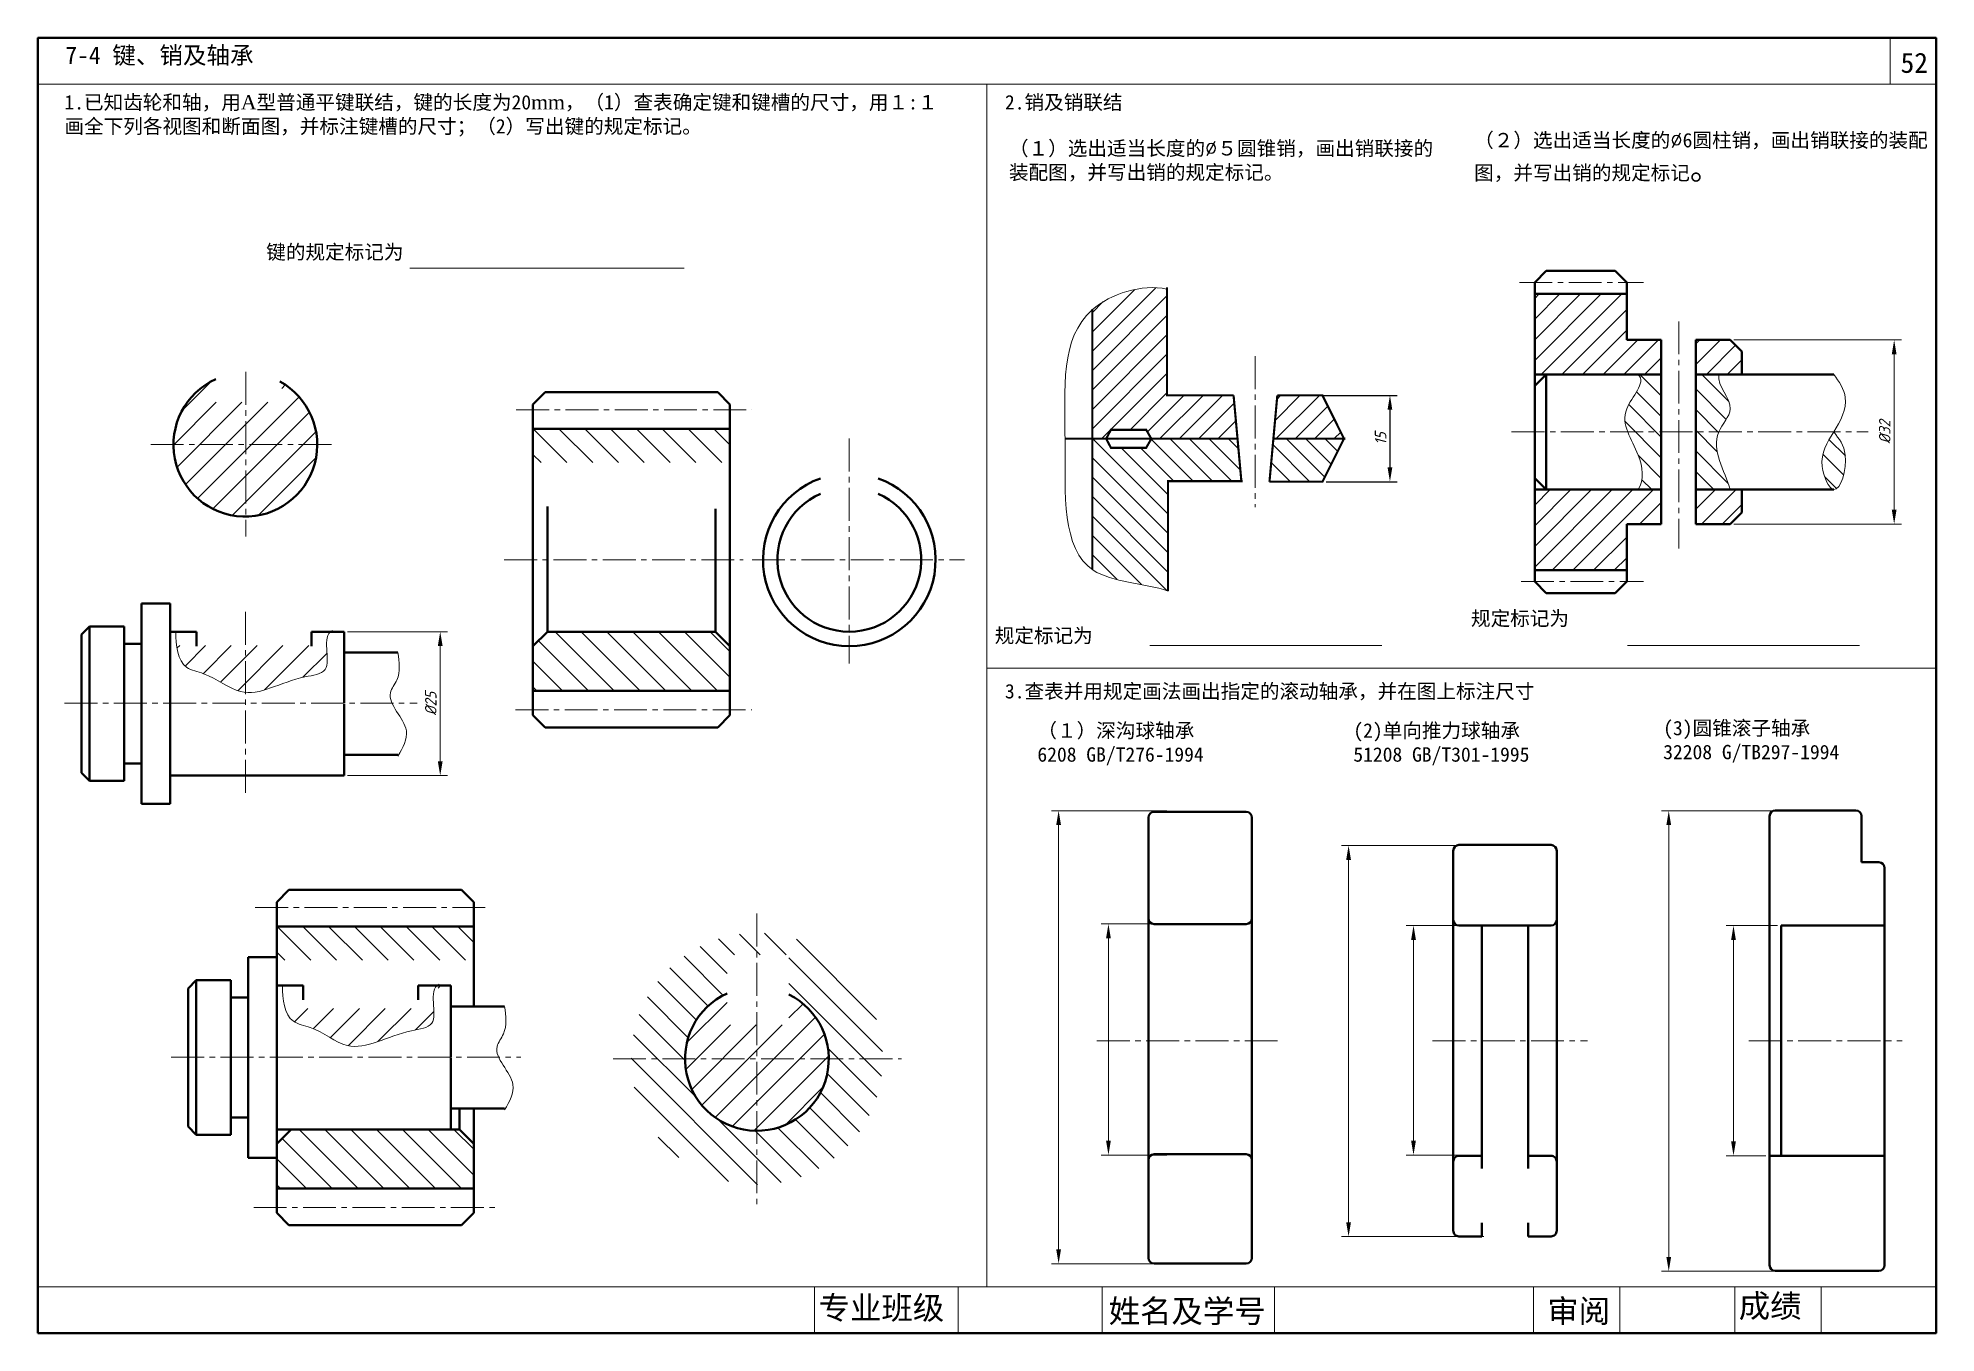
# Model space of a CAD drawing. Header units: millimetres. Extents: x 111 to 441, y 106 to 331.
import ezdxf

# ---------------------------------------------------------------- set-up
doc = ezdxf.new("R2010")
doc.units = ezdxf.units.MM
doc.header["$LTSCALE"] = 0.3
doc.linetypes.add('CENTER2', pattern=[28.575, 19.05, -3.175, 3.175, -3.175])
doc.layers.get('0').update_dxf_attribs({"lineweight": 40})
for name, color, linetype, lineweight in [('中心线', 7, 'CENTER2', 15), ('剖面线', 7, 'Continuous', 13), ('细实线', 7, 'Continuous', 15)]:
    doc.layers.add(name, color=color, linetype=linetype, lineweight=lineweight)
doc.styles.get("Standard").update_dxf_attribs({"font": 'TIMES.TTF'})
doc.styles.add('数字', font='isocp.shx', dxfattribs={"oblique": 15, "height": 2})
doc.dimstyles.new('ISO-25', dxfattribs={"dimtxt": 2, "dimasz": 2.5, "dimexe": 1.25, "dimexo": 0.625, "dimtad": 1, "dimtxsty": '数字', "dimcen": 2.5, "dimadec": 0, "dimazin": 0, "dimtfac": 1, "dimtmove": 0, "dimatfit": 3, "dimfxl": 0, "dimarcsym": 0})
pattern_1 = [(45, (-328.429, 247.2), (-2.245064, 2.245064), [])]

# ---------------------------------------------------------------- blocks, each defined once
blk = doc.blocks.new('*D2')
at = {"layer": 'Defpoints', "color": 0}
for p in [(333.29, 269.31), (333.83, 254.31), (345.57, 254.31)]:
    blk.add_point(p, dxfattribs=at)
at = {"layer": '细实线', "color": 0, "lineweight": -2}
for p, q in [((333.92, 269.31), (346.82, 269.31)), ((345.57, 266.81), (345.57, 256.81)), ((334.45, 254.31), (346.82, 254.31))]:
    blk.add_line(p, q, dxfattribs=at)
at = {"layer": '细实线', "color": 0}
for points in [[(345.15, 266.81), (345.98, 266.81), (345.57, 269.31)], [(345.15, 256.81), (345.98, 256.81), (345.57, 254.31)]]:
    blk.add_solid(points, dxfattribs=at)
at = {"layer": '细实线', "color": 0, "insert": (343.94, 261.81), "char_height": 2, "attachment_point": 5, "rotation": 90, "style": '数字'}
blk.add_mtext('15', dxfattribs=at)

msp = doc.modelspace()

# ---------------------------------------------------------------- hatches: boundary and pattern name
at = {"layer": '剖面线'}
h = msp.add_hatch(dxfattribs=at)
h.set_pattern_fill('ANSI31', color=256, style=0)
h.set_pattern_definition(pattern_1)
h.paths.add_polyline_path([(146.571, 268.107), (141.426, 268.107), (141.426, 272.145, 0.29476), (134.071, 260.753), (146.571, 260.753)])
h.paths.add_polyline_path([(152.896, 271.535), (152.896, 268.107), (146.571, 268.107), (146.571, 260.753), (159.071, 260.753, 0.266093)])
h.paths.add_polyline_path([(159.071, 260.753), (146.571, 260.753), (146.571, 248.253, 0.4142136)])
h.paths.add_polyline_path([(146.571, 260.753), (134.071, 260.753, 0.4142136), (146.571, 248.253)])
edge = h.paths.add_edge_path()
edge.add_line((146.571, 225.845), (134.606, 225.845))
edge.add_spline(control_points=[(134.606, 225.845), (134.802, 224.27), (135.655, 221.758), (140.803, 220.91), (143.934, 218.113), (146.293, 217.73), (146.571, 217.705)], knot_values=[3.2658393, 3.2658393, 3.2658393, 3.2658393, 7.5620517, 10.6982385, 17.8390745, 18.7870014, 18.7870014, 18.7870014, 18.7870014], degree=3, periodic=0)
edge.add_line((146.571, 217.705), (146.571, 225.845))
edge = h.paths.add_edge_path()
edge.add_spline(control_points=[(146.571, 217.705), (149.663, 217.426), (154.134, 220.343), (161.38, 220.962), (160.728, 224.332), (160.693, 225.845)], knot_values=[18.7870014, 18.7870014, 18.7870014, 18.7870014, 29.3262612, 33.042502, 36.9521934, 36.9521934, 36.9521934, 36.9521934], degree=3, periodic=0)
edge.add_line((160.693, 225.845), (146.571, 225.845))
edge.add_line((146.571, 225.845), (146.571, 217.705))
h = msp.add_hatch(dxfattribs=at)
h.set_pattern_fill('ANSI31', color=256, scale=0.8, angle=90, style=0)
h.set_pattern_definition([(135, (254.7296, 180.9527), (-1.79605, -1.79605), [])])
edge = h.paths.add_edge_path()
edge.add_line((392.73, 272.953), (388.73, 272.953))
edge.add_spline(control_points=[(388.73, 272.953), (390.22, 271.462), (385.83, 267.539), (386.413, 264.256), (386.916, 262.953)], knot_values=[0, 0, 0, 0, 15.8113883, 26.1538364, 26.1538364, 26.1538364, 26.1538364], degree=3, periodic=0)
edge.add_line((386.916, 262.953), (392.73, 262.953))
edge.add_line((392.73, 262.953), (392.73, 272.953))
edge = h.paths.add_edge_path()
edge.add_line((392.73, 262.953), (386.916, 262.953))
edge.add_spline(control_points=[(386.916, 262.953), (387.416, 261.658), (389.309, 258.462), (389.839, 254.617), (388.73, 252.953)], knot_values=[26.1538364, 26.1538364, 26.1538364, 26.1538364, 36.4269164, 51.4269164, 51.4269164, 51.4269164, 51.4269164], degree=3, periodic=0)
edge.add_line((388.73, 252.953), (392.73, 252.953))
edge.add_line((392.73, 252.953), (392.73, 262.953))
edge = h.paths.add_edge_path()
edge.add_line((398.73, 262.953), (402.73, 262.953))
edge.add_spline(control_points=[(402.73, 262.953), (403.328, 264.326), (406.533, 267.426), (402.431, 270.866), (402.73, 272.953)], knot_values=[0, 0, 0, 0, 11.1803399, 26.9917282, 26.9917282, 26.9917282, 26.9917282], degree=3, periodic=0)
edge.add_line((402.73, 272.953), (398.73, 272.953))
edge.add_line((398.73, 272.953), (398.73, 262.953))
edge = h.paths.add_edge_path()
edge.add_line((398.73, 252.953), (404.73, 252.953))
edge.add_spline(control_points=[(404.73, 252.953), (403.796, 256.221), (401.366, 259.82), (402.73, 262.953)], knot_values=[26.9917282, 26.9917282, 26.9917282, 26.9917282, 52.4868258, 52.4868258, 52.4868258, 52.4868258], degree=3, periodic=0)
edge.add_line((402.73, 262.953), (398.73, 262.953))
edge.add_line((398.73, 262.953), (398.73, 252.953))
edge = h.paths.add_edge_path()
edge.add_spline(control_points=[(422.73, 262.953), (421.588, 261.071), (419.619, 258.222), (423.19, 250.097), (425.763, 259.142), (423.661, 261.789), (422.73, 262.953)], knot_values=[26.9917282, 26.9917282, 26.9917282, 26.9917282, 42.8031165, 53.9834564, 69.7948447, 80.9751846, 80.9751846, 80.9751846, 80.9751846], degree=3, periodic=0)
h = msp.add_hatch(dxfattribs=at)
h.set_pattern_fill('ANSI31', color=256, angle=90, style=0)
h.set_pattern_definition([(135, (-328.429, 240.7534), (-2.245064, -2.245064), [])])
h.paths.add_polyline_path([(213.692, 263.517), (213.485, 263.517), (196.571, 263.517), (196.571, 257.66), (213.692, 257.66)])
h.paths.add_polyline_path([(230.814, 263.517), (213.692, 263.517), (213.692, 257.66), (230.814, 257.66)])
h.paths.add_polyline_path([(213.692, 228.253), (199.071, 228.253), (196.571, 225.753), (196.571, 217.99), (213.692, 217.99)])
h.paths.add_polyline_path([(230.814, 225.753), (228.314, 228.253), (213.692, 228.253), (213.692, 217.99), (230.814, 217.99)])
h = msp.add_hatch(dxfattribs=at)
h.set_pattern_fill('ANSI31', color=256, angle=90, style=0)
h.set_pattern_definition([(135, (-372.966, 154.277), (-2.245064, -2.245064), [])])
h.paths.add_polyline_path([(169.155, 177.04), (168.948, 177.04), (152.034, 177.04), (152.034, 171.183), (169.155, 171.183)])
h.paths.add_polyline_path([(186.277, 177.04), (169.155, 177.04), (169.155, 171.183), (186.277, 171.183)])
h.paths.add_polyline_path([(169.155, 141.777), (154.534, 141.777), (152.034, 139.277), (152.034, 131.514), (169.155, 131.514)])
h.paths.add_polyline_path([(186.277, 139.277), (183.777, 141.777), (169.155, 141.777), (169.155, 131.514), (186.277, 131.514)])
h = msp.add_hatch(dxfattribs=at)
h.set_pattern_fill('ANSI31', color=256, angle=90, style=0)
h.set_pattern_definition([(135, (-328.429, 247.2), (-2.245064, -2.245064), [])])
h.paths.add_polyline_path([(230.319, 165.407), (230.319, 172.123), (235.508, 172.123), (235.508, 175.914, 0.4142136), (213.629, 154.035), (223.008, 154.035, -0.29371)])
h.paths.add_polyline_path([(235.508, 175.914), (235.508, 172.123), (241.072, 172.123), (241.072, 165.229, -0.2847111), (248.008, 154.035), (257.387, 154.035, 0.4142136)])
h.paths.add_polyline_path([(257.387, 154.035), (248.008, 154.035, -0.4142136), (235.508, 141.535), (235.508, 132.156, 0.4142136)])
h.paths.add_polyline_path([(235.508, 141.535, -0.4142136), (223.008, 154.035), (213.629, 154.035, 0.4142136), (235.508, 132.156)])
h = msp.add_hatch(dxfattribs=at)
h.set_pattern_fill('ANSI31', color=256, style=0)
h.set_pattern_definition(pattern_1)
h.paths.add_polyline_path([(235.508, 159.945), (230.319, 159.945), (230.319, 165.407, 0.29371), (223.008, 154.035), (235.508, 154.035)])
h.paths.add_polyline_path([(241.072, 165.229), (241.072, 159.945), (235.508, 159.945), (235.508, 154.035), (247.481, 154.035), (247.997, 154.551, 0.2735831)])
h.paths.add_polyline_path([(248.008, 154.035), (235.508, 154.035), (235.508, 141.535, 0.4142136)])
h.paths.add_polyline_path([(235.508, 154.035), (223.008, 154.035, 0.40217), (234.992, 141.546), (235.508, 142.062)])
edge = h.paths.add_edge_path()
edge.add_spline(control_points=[(153.462, 162.811), (153.748, 161.877), (154.713, 160.195), (159.339, 159.434), (165.411, 154.009), (172.292, 158.834), (179.393, 159.44), (179.379, 161.787), (179.318, 162.811)], knot_values=[4.7431526, 4.7431526, 4.7431526, 4.7431526, 7.5620517, 10.6982385, 17.8390745, 29.3262612, 33.042502, 35.6392546, 35.6392546, 35.6392546, 35.6392546], degree=3, periodic=0)
edge.add_line((179.318, 162.811), (153.462, 162.811))
at = {"layer": '细实线'}
h = msp.add_hatch(dxfattribs=at)
h.set_pattern_fill('ANSI31', color=256, scale=0.75, style=0)
edge = h.paths.add_edge_path()
edge.add_spline(control_points=[(306.792, 287.799), (302.397, 288.672), (297.057, 287.056), (293.828, 284.21)], knot_values=[0.0139769, 0.0139769, 0.0139769, 0.0139769, 13.4560531, 13.4560531, 13.4560531, 13.4560531], degree=3, periodic=0)
edge.add_line((293.828, 284.21), (293.828, 261.809))
edge.add_line((293.828, 261.809), (296.252, 261.809))
edge.add_line((296.252, 261.809), (297.052, 263.341))
edge.add_line((297.052, 263.341), (303.188, 263.341))
edge.add_line((303.188, 263.341), (304.064, 261.809))
edge.add_line((304.064, 261.809), (319.065, 261.809))
edge.add_line((319.065, 261.809), (318.383, 269.309))
edge.add_line((318.383, 269.309), (306.792, 269.309))
edge.add_line((306.792, 269.309), (306.792, 287.799))
h.paths.add_polyline_path([(333.829, 269.309), (325.988, 269.309), (325.306, 261.809), (337.579, 261.809)])
h = msp.add_hatch(dxfattribs=at)
h.set_pattern_fill('ANSI31', color=256, scale=0.75, angle=90, style=0)
edge = h.paths.add_edge_path()
edge.add_line((306.989, 254.418), (319.737, 254.418))
edge.add_line((319.737, 254.418), (319.065, 261.809))
edge.add_line((319.065, 261.809), (304.101, 261.809))
edge.add_line((304.101, 261.809), (303.188, 260.211))
edge.add_line((303.188, 260.211), (297.052, 260.211))
edge.add_line((297.052, 260.211), (296.218, 261.809))
edge.add_line((296.218, 261.809), (293.828, 261.809))
edge.add_line((293.828, 261.809), (293.828, 239.055))
edge.add_spline(control_points=[(293.828, 239.055), (293.883, 239.017), (297.179, 236.804), (302.722, 236.752), (306.989, 235.326)], knot_values=[59.5243908, 59.5243908, 59.5243908, 59.5243908, 59.7570535, 73.2446463, 73.2446463, 73.2446463, 73.2446463], degree=3, periodic=0)
edge.add_line((306.989, 235.326), (306.989, 254.418))
h = msp.add_hatch(dxfattribs=at)
h.set_pattern_fill('ANSI31', color=256, scale=0.75, angle=90, style=0)
h.paths.add_polyline_path([(337.579, 261.809), (325.306, 261.809), (324.624, 254.309), (333.829, 254.309)])

# ---------------------------------------------------------------- linework, layer by layer
for p, q in [((372.73, 290.953), (370.73, 288.953)), ((384.73, 290.953), (372.73, 290.953)), ((386.73, 288.953), (384.73, 290.953)), ((370.73, 288.953), (370.73, 270.953)), ((386.73, 278.953), (386.73, 288.953)), ((370.73, 286.953), (386.73, 286.953)), ((392.73, 278.953), (386.73, 278.953)), ((392.73, 278.953), (392.73, 246.953)), ((398.73, 278.953), (398.73, 246.953)), ((404.73, 278.953), (398.73, 278.953)), ((406.73, 276.953), (404.73, 278.953)), ((406.73, 272.953), (406.73, 276.953)), ((392.73, 272.953), (370.73, 272.953)), ((372.73, 272.953), (370.73, 270.953)), ((370.73, 270.953), (370.73, 254.953)), ((372.73, 272.953), (372.73, 252.953)), ((422.73, 272.953), (398.73, 272.953)), ((196.571, 267.753), (198.692, 269.875)), ((196.571, 240.753), (196.571, 267.753)), ((198.692, 269.875), (213.692, 269.875)), ((198.692, 269.875), (198.692, 269.875)), ((228.692, 269.875), (213.692, 269.875)), ((230.814, 267.753), (228.692, 269.875)), ((230.814, 240.753), (230.814, 267.753)), ((196.634, 263.517), (213.899, 263.517)), ((230.75, 263.517), (213.485, 263.517)), ((370.73, 254.953), (372.73, 252.953)), ((370.73, 236.953), (370.73, 254.953)), ((370.73, 252.953), (392.73, 252.953)), ((398.73, 252.953), (422.73, 252.953)), ((406.73, 252.953), (406.73, 248.953)), ((199.071, 228.253), (199.071, 249.984)), ((228.314, 228.253), (228.314, 249.589)), ((406.73, 248.953), (404.73, 246.953)), ((392.73, 246.953), (386.73, 246.953)), ((386.73, 246.953), (386.73, 236.953)), ((404.73, 246.953), (398.73, 246.953)), ((196.571, 240.753), (196.571, 213.753)), ((230.814, 240.753), (230.814, 213.753)), ((370.73, 238.953), (386.73, 238.953)), ((372.73, 234.953), (370.73, 236.953)), ((384.73, 234.953), (372.73, 234.953)), ((386.73, 236.953), (384.73, 234.953)), ((196.571, 225.753), (199.071, 228.253)), ((228.314, 228.253), (199.071, 228.253)), ((230.814, 225.753), (228.314, 228.253)), ((196.634, 217.99), (213.899, 217.99)), ((230.75, 217.99), (213.485, 217.99)), ((196.571, 213.753), (198.692, 211.632)), ((198.692, 211.632), (213.692, 211.632)), ((228.692, 211.632), (213.692, 211.632)), ((230.814, 213.753), (228.692, 211.632)), ((303.571, 178.462), (303.571, 195.958)), ((304.571, 196.958), (320.571, 196.958)), ((321.571, 195.958), (321.571, 178.462)), ((411.571, 157.2), (411.571, 196.2)), ((412.571, 197.2), (426.571, 197.2)), ((427.571, 196.2), (427.571, 188.2)), ((356.571, 190.2), (356.571, 178.2)), ((373.571, 191.2), (357.571, 191.2)), ((374.571, 178.2), (374.571, 190.2)), ((427.571, 188.2), (430.571, 188.2)), ((431.571, 187.2), (431.571, 157.2)), ((152.034, 181.277), (154.155, 183.398)), ((154.155, 183.398), (169.155, 183.398)), ((154.155, 183.398), (154.155, 183.398)), ((184.155, 183.398), (169.155, 183.398)), ((186.277, 181.277), (184.155, 183.398)), ((303.571, 182.051), (303.571, 119.462)), ((321.571, 119.462), (321.571, 181.878)), ((152.034, 154.277), (152.034, 181.277)), ((186.277, 163.152), (186.277, 181.277)), ((356.571, 178.2), (356.571, 157.2)), ((374.571, 178.2), (374.571, 157.2)), ((152.097, 177.04), (169.363, 177.04)), ((186.213, 177.04), (168.948, 177.04)), ((304.571, 177.462), (320.571, 177.462)), ((357.571, 177.2), (373.571, 177.2)), ((361.571, 157.2), (361.571, 177.2)), ((369.571, 157.2), (369.571, 177.2)), ((413.571, 157.2), (413.571, 177.2)), ((413.571, 157.2), (413.571, 177.2)), ((413.571, 177.2), (431.571, 177.2)), ((356.571, 136.2), (356.571, 157.2)), ((361.571, 157.2), (361.571, 134.971)), ((369.571, 157.2), (369.571, 134.971)), ((374.571, 136.2), (374.571, 157.2)), ((411.571, 157.2), (411.571, 118.2)), ((413.571, 157.2), (413.571, 137.2)), ((431.571, 118.2), (431.571, 157.2)), ((152.034, 154.277), (152.034, 127.277)), ((183.777, 141.777), (183.777, 145.402)), ((186.277, 145.402), (186.277, 127.277)), ((152.034, 139.277), (154.534, 141.777)), ((183.777, 141.777), (154.534, 141.777)), ((186.277, 139.277), (183.777, 141.777)), ((304.571, 137.462), (320.571, 137.462)), ((411.571, 137.2), (431.571, 137.2)), ((152.097, 131.514), (169.363, 131.514)), ((186.213, 131.514), (168.948, 131.514)), ((152.034, 127.277), (154.155, 125.156)), ((186.277, 127.277), (184.155, 125.156)), ((361.571, 125.526), (361.571, 123.2)), ((369.571, 125.526), (369.571, 123.2)), ((154.155, 125.156), (169.155, 125.156)), ((184.155, 125.156), (169.155, 125.156)), ((304.571, 118.462), (320.571, 118.462)), ((412.571, 117.2), (430.571, 117.2))]:
    msp.add_line(p, q)
at = {"linetype": 'ByBlock'}
for p, q in [((128.498, 215.753), (128.498, 233.168)), ((128.498, 233.168), (133.498, 233.168)), ((133.498, 233.168), (133.498, 215.753)), ((118.083, 227.753), (119.498, 229.168)), ((118.083, 215.753), (118.083, 227.753)), ((119.498, 229.168), (119.498, 202.339)), ((119.498, 229.168), (125.498, 229.168)), ((125.498, 229.168), (125.498, 215.753)), ((133.498, 228.247), (138.083, 228.247)), ((138.083, 228.247), (138.083, 225.753)), ((158.083, 228.247), (158.083, 225.753)), ((158.083, 228.247), (163.729, 228.247)), ((163.729, 228.247), (163.729, 215.825)), ((125.498, 226.168), (128.498, 226.168)), ((163.729, 224.628), (173.09, 224.628)), ((118.083, 215.753), (118.083, 203.753)), ((125.498, 202.339), (125.498, 215.753)), ((128.498, 215.753), (128.498, 198.339)), ((133.498, 198.339), (133.498, 215.753)), ((163.729, 203.26), (163.729, 215.682)), ((125.498, 205.339), (128.498, 205.339)), ((163.729, 206.879), (173.09, 206.879)), ((118.083, 203.753), (119.498, 202.339)), ((119.498, 202.339), (125.498, 202.339)), ((133.498, 203.26), (163.729, 203.26)), ((128.498, 198.339), (133.498, 198.339)), ((147.034, 154.277), (147.034, 171.691)), ((147.034, 171.691), (152.034, 171.691)), ((152.034, 171.691), (152.034, 154.277)), ((136.62, 166.277), (138.034, 167.691)), ((136.62, 154.277), (136.62, 166.277)), ((138.034, 167.691), (138.034, 140.863)), ((138.034, 167.691), (144.034, 167.691)), ((144.034, 167.691), (144.034, 154.277)), ((152.034, 166.77), (156.62, 166.77)), ((156.62, 166.77), (156.62, 164.277)), ((176.62, 166.77), (176.62, 164.277)), ((176.62, 166.77), (182.266, 166.77)), ((182.266, 166.77), (182.266, 154.348)), ((144.034, 164.691), (147.034, 164.691)), ((182.266, 163.152), (191.627, 163.152)), ((136.62, 154.277), (136.62, 142.277)), ((144.034, 140.863), (144.034, 154.277)), ((147.034, 154.277), (147.034, 136.863)), ((152.034, 136.863), (152.034, 154.277)), ((182.266, 141.784), (182.266, 154.205)), ((182.266, 145.402), (191.627, 145.402)), ((136.62, 142.277), (138.034, 140.863)), ((144.034, 143.863), (147.034, 143.863)), ((138.034, 140.863), (144.034, 140.863)), ((152.034, 141.784), (182.266, 141.784)), ((147.034, 136.863), (152.034, 136.863))]:
    msp.add_line(p, q, dxfattribs=at)
msp.add_lwpolyline([(110.511, 106.409), (440.511, 106.409), (440.511, 331.409), (110.511, 331.409)], close=True)
at = {"const_width": 0.375}
for points in [[(318.383, 269.309), (306.792, 269.309), (306.792, 288.059)], [(293.828, 284.309), (293.828, 239.055)], [(319.747, 254.309), (318.383, 269.309)], [(325.988, 269.309), (324.624, 254.309)], [(325.306, 261.809), (337.579, 261.809), (333.829, 269.309), (325.988, 269.309)], [(289.081, 261.809), (319.065, 261.809)], [(296.218, 261.809), (297.052, 260.211), (303.188, 260.211), (304.101, 261.809)], [(296.252, 261.809), (297.052, 263.341), (303.188, 263.341), (304.064, 261.809)], [(325.306, 261.809), (337.579, 261.809), (333.829, 254.309), (324.624, 254.309)], [(319.943, 254.418), (306.989, 254.418), (306.989, 235.326)]]:
    msp.add_lwpolyline(points, dxfattribs=at)
for points in [[(361.571, 123.2), (357.571, 123.2, -0.4142136), (356.571, 124.2), (356.571, 136.2, -0.4142136), (357.571, 137.2), (361.571, 137.2)], [(369.571, 137.2), (373.571, 137.2, -0.4142136), (374.571, 136.2), (374.571, 124.2, -0.4142136), (373.571, 123.2), (369.571, 123.2)]]:
    msp.add_lwpolyline(points, format="xyb")
at = {"linetype": 'ByBlock'}
for centre, start, end in [((146.571, 260.753), 114.30637, 61.47731), ((235.508, 154.035), 114.52783, 63.56897)]:
    msp.add_arc(centre, 12.5, start, end, dxfattribs=at)
for centre, radius, start, end in [((251.571, 240.753), 15, 109.47122, 70.52878), ((251.571, 240.753), 12.5, 113.57818, 66.42182), ((304.571, 195.958), 1, 90, 180), ((320.571, 195.958), 1, 0, 90), ((412.571, 196.2), 1, 90, 180), ((426.571, 196.2), 1, 0, 90), ((357.571, 190.2), 1, 90, 180), ((373.571, 190.2), 1, 0, 90), ((430.571, 187.2), 1, 0, 90), ((304.571, 178.462), 1, 180, 270), ((320.571, 178.462), 1, 270, 0), ((357.571, 178.2), 1, 180, 270), ((373.571, 178.2), 1, 270, 0), ((304.571, 136.462), 1, 90, 180), ((320.571, 136.462), 1, 0, 90), ((304.571, 119.462), 1, 180, 270), ((320.571, 119.462), 1, 270, 0), ((412.571, 118.2), 1, 180, 270), ((430.571, 118.2), 1, 270, 0)]:
    msp.add_arc(centre, radius, start, end)
at = {"layer": '中心线'}
for p, q in [((368.075, 288.953), (389.647, 288.953)), ((395.804, 282.166), (395.804, 242.735)), ((322.155, 276.133), (322.155, 249.883)), ((146.679, 273.409), (146.638, 244.812)), ((193.655, 266.825), (234.637, 266.825)), ((130.117, 260.753), (161.584, 260.753)), ((251.571, 261.817), (251.571, 222.741)), ((366.73, 262.953), (428.73, 262.953)), ((191.571, 240.753), (233.146, 240.753)), ((234.675, 240.753), (271.571, 240.753)), ((368.367, 236.953), (389.647, 236.953)), ((146.619, 231.714), (146.573, 200.217)), ((115.147, 215.825), (176.443, 215.825)), ((193.532, 214.682), (234.634, 214.682)), ((148.282, 180.349), (188.928, 180.349)), ((235.508, 179.27), (235.508, 128.188)), ((294.632, 157.2), (326.02, 157.2)), ((352.967, 157.2), (379.914, 157.2)), ((407.984, 157.2), (434.632, 157.2)), ((133.683, 154.348), (194.456, 154.348)), ((210.508, 154.035), (260.669, 154.035)), ((148.032, 128.205), (190.3, 128.205))]:
    msp.add_line(p, q, dxfattribs=at)
at = {"layer": '剖面线'}
for p, q in [((371.874, 272.953), (385.874, 286.953)), ((398.73, 274.663), (403.019, 278.953)), ((373.795, 238.953), (387.795, 252.953)), ((398.73, 249.519), (402.164, 252.953))]:
    msp.add_line(p, q, dxfattribs=at)
at = {"layer": '细实线'}
for p, q in [((432.511, 323.409), (432.511, 331.409)), ((110.511, 323.409), (440.511, 323.409)), ((175.161, 291.407), (222.834, 291.407)), ((370.73, 286.176), (371.506, 286.953)), ((370.73, 282.584), (375.098, 286.953)), ((370.73, 278.992), (378.69, 286.953)), ((370.73, 275.4), (382.282, 286.953)), ((375.466, 272.953), (386.73, 284.216)), ((379.059, 272.953), (386.73, 280.624)), ((382.651, 272.953), (388.651, 278.953)), ((386.243, 272.953), (392.243, 278.953)), ((398.73, 278.255), (399.427, 278.953)), ((400.611, 272.953), (405.67, 278.012)), ((405.355, 278.953), (434.483, 278.953)), ((389.835, 272.953), (392.73, 275.847)), ((404.203, 272.953), (406.73, 275.479)), ((433.233, 276.453), (433.233, 249.453)), ((370.73, 250.255), (373.427, 252.953)), ((370.73, 246.663), (377.019, 252.953)), ((370.73, 243.071), (380.611, 252.953)), ((370.73, 239.479), (384.203, 252.953)), ((377.387, 238.953), (391.387, 252.953)), ((399.756, 246.953), (405.756, 252.953)), ((388.98, 246.953), (392.73, 250.703)), ((403.348, 246.953), (406.73, 250.334)), ((380.98, 238.953), (386.73, 244.703)), ((392.572, 246.953), (392.73, 247.111)), ((405.355, 246.953), (434.483, 246.953)), ((384.572, 238.953), (386.73, 241.111)), ((164.354, 228.247), (181.699, 228.247)), ((180.449, 225.747), (180.449, 205.76)), ((303.818, 225.84), (344.133, 225.84)), ((386.897, 225.84), (427.211, 225.84)), ((164.354, 203.26), (181.699, 203.26)), ((306.767, 197.15), (286.712, 197.15)), ((414.946, 197.15), (392.79, 197.15)), ((287.962, 194.65), (287.962, 120.943)), ((394.04, 194.65), (394.04, 119.631)), ((361.907, 191.116), (337.125, 191.116)), ((338.375, 188.616), (338.375, 125.665)), ((306.767, 177.473), (295.376, 177.473)), ((296.626, 174.973), (296.626, 139.832)), ((358.756, 177.211), (348.416, 177.211)), ((412.946, 177.2), (404.047, 177.2)), ((349.666, 174.711), (349.666, 139.832)), ((405.297, 139.7), (405.297, 174.7)), ((306.767, 137.332), (295.376, 137.332)), ((358.756, 137.332), (348.416, 137.332)), ((410.946, 137.2), (404.047, 137.2)), ((361.907, 123.165), (337.125, 123.165)), ((306.767, 118.443), (286.712, 118.443)), ((414.946, 117.131), (392.79, 117.131)), ((110.511, 114.409), (440.511, 114.409)), ((245.511, 106.409), (245.511, 114.409)), ((270.511, 106.409), (270.511, 114.409)), ((295.511, 106.409), (295.511, 114.409)), ((325.511, 106.409), (325.511, 114.409)), ((370.511, 106.409), (370.511, 114.409)), ((385.511, 106.409), (385.511, 114.409)), ((405.511, 106.409), (405.511, 114.409)), ((420.511, 106.409), (420.511, 114.409))]:
    msp.add_line(p, q, dxfattribs=at)
at = {"layer": '细实线', "linetype": 'ByBlock'}
for p, q in [((275.511, 323.409), (275.511, 114.409)), ((275.511, 221.894), (440.511, 221.894)), ((180.063, 166.338), (180.495, 166.77)), ((247.481, 154.035), (247.997, 154.551)), ((234.992, 141.546), (235.508, 142.062))]:
    msp.add_line(p, q, dxfattribs=at)
at = {"layer": '细实线'}
for points, start_tangent, end_tangent in [([(306.806, 287.796), (293.782, 284.17), (289.084, 261.343), (293.995, 238.943), (307.02, 235.316)], (-0.9806123, 0.1959577), (0.9478747, -0.3186432)), ([(388.73, 272.953), (386.73, 266.953), (388.73, 258.953), (388.73, 252.953)], (0.7071068, -0.7071068), (-0.5547002, -0.8320503)), ([(402.73, 272.953), (404.73, 266.953), (402.73, 262.953), (404.73, 252.953)], (-0.1414214, -0.9899495), (0.2747211, -0.9615239)), ([(422.73, 272.953), (424.73, 268.953), (422.73, 262.953), (420.73, 256.953), (422.73, 252.953), (424.73, 258.953), (422.73, 262.953)], (0.6139406, -0.7893522), (-0.624695, 0.7808688))]:
    msp.add_spline(points, degree=3, dxfattribs=dict(at, start_tangent=start_tangent, end_tangent=end_tangent))
at = {"layer": '细实线', "linetype": 'ByBlock'}
for points in [[(134.499, 228.247), (134.455, 225.912), (134.89, 221.883), (140.803, 220.91), (146.875, 215.486), (153.756, 220.31), (162.575, 221.064), (159.646, 227.461), (161.71, 228.479)], [(153.035, 166.77), (152.992, 164.435), (153.426, 160.407), (159.339, 159.434), (165.411, 154.009), (172.292, 158.834), (181.112, 159.587), (178.182, 165.985), (180.247, 167.003)]]:
    msp.add_open_spline(points, degree=3, knots=[1.0998987, 1.0998987, 1.0998987, 1.0998987, 7.5620517, 10.6982385, 17.8390745, 29.3262612, 33.042502, 39.9487866, 39.9487866, 39.9487866, 39.9487866], dxfattribs=at)
at = {"layer": '细实线', "linetype": 'ByBlock', "end_tangent": (-0.1090263, -0.9940389)}
for points in [[(173.09, 224.628), (172.907, 219.86), (171.806, 217.659), (174.559, 211.057), (173.09, 206.655)], [(191.627, 163.152), (191.443, 158.383), (190.342, 156.182), (193.095, 149.58), (191.627, 145.179)]]:
    msp.add_spline(points, degree=3, dxfattribs=at)
at = {"layer": '细实线'}
for points in [[(432.817, 276.453), (433.65, 276.453), (433.233, 278.953)], [(432.817, 249.453), (433.65, 249.453), (433.233, 246.953)], [(180.032, 225.747), (180.865, 225.747), (180.449, 228.247)], [(180.032, 205.76), (180.865, 205.76), (180.449, 203.26)], [(287.545, 194.65), (288.378, 194.65), (287.962, 197.15)], [(393.623, 194.65), (394.457, 194.65), (394.04, 197.15)], [(337.958, 188.616), (338.792, 188.616), (338.375, 191.116)], [(296.21, 174.973), (297.043, 174.973), (296.626, 177.473)], [(349.249, 174.711), (350.082, 174.711), (349.666, 177.211)], [(404.881, 174.7), (405.714, 174.7), (405.297, 177.2)], [(296.21, 139.832), (297.043, 139.832), (296.626, 137.332)], [(349.249, 139.832), (350.082, 139.832), (349.666, 137.332)], [(404.881, 139.7), (405.714, 139.7), (405.297, 137.2)], [(337.958, 125.665), (338.792, 125.665), (338.375, 123.165)], [(287.545, 120.943), (288.378, 120.943), (287.962, 118.443)], [(393.623, 119.631), (394.457, 119.631), (394.04, 117.131)]]:
    msp.add_solid(points, dxfattribs=at)

# ---------------------------------------------------------------- texts
at = {"attachment_point": 1}
for s, insert, char_height, width in [('{\\fSimHei|b0|i0|c134|p2;7-4 键、销及轴承}', (115.276, 329.903), 3, 104.0951), ('{\\f宋体|b0|i0|c134|p2;1.已知齿轮和轴，用\\fTimes New Roman|b0|i0|c0|p18;A\\f宋体|b0|i0|c134|p2;型普通平键联结，键的长度为20\\fTimes New Roman|b0|i0|c0|p18;mm\\f宋体|b0|i0|c134|p2;，（1）查表确定键和键槽的尺寸，用１:１画全下列各视图和断面图，并标注键槽的尺寸；（2）写出键的规定标记。}', (115.109, 321.491), 2.5, 152.2647), ('{\\f宋体|b0|i0|c134|p2;2.销及销联结}', (278.63, 321.491), 2.5, 152.2647), ('{\\f仿宋_GB2312|b0|i0|c134|p49;键的规定标记为}', (150.195, 295.472), 2.5, 104.0951), ('{\\f仿宋_GB2312|b0|i0|c134|p49;规定标记为}', (359.654, 231.815), 2.5, 80.2345), ('{\\f仿宋_GB2312|b0|i0|c134|p49;规定标记为}', (276.854, 228.83), 2.5, 80.2345), ('{\\f宋体|b0|i0|c134|p2;3.查表并用规定画法画出指定的滚动轴承，并在图上标注尺寸}', (278.63, 219.163), 2.5, 152.2647), ('{\\f仿宋_GB2312|b0|i0|c134|p49;（１）深沟球轴承\\P6208 GB/T276-1994 }', (284.275, 212.341), 2.5, 53.3193), ('{\\fFangSong_GB2312|b0|i0|c134|p49;(2)单向推力球轴承\\P51208 GB/T301-1995 }', (339.203, 212.341), 2.5, 54.1727), ('{\\fFangSong_GB2312|b0|i0|c134|p49;(3)圆锥滚子轴承\\P32208 G/TB297-1994}', (393.076, 212.767), 2.5, 68.2543)]:
    msp.add_mtext(s, dxfattribs=dict(at, insert=insert, char_height=char_height, width=width))
at = {"layer": '细实线', "attachment_point": 1}
for s, insert, char_height, width in [('{\\fSimSun|b0|i0|c134|p2;52}', (434.345, 328.848), 3.5, 7.7533), ('{\\f仿宋_GB2312|b0|i0|c134|p49;（１）选出适当长度的\\Ftxt.shx;%%c\\f仿宋_GB2312|b0|i0|c134|p49;５圆锥销，画出销联接的装配图，并写出销的规定标记。}', (279.326, 313.488), 2.5, 74.8367), ('{\\f仿宋_GB2312|b0|i0|c134|p49;（２）选出适当长度的\\Ftxt.shx;%%c\\f仿宋_GB2312|b0|i0|c134|p49;6圆柱销，画出销联接的装配图，并写出销的规定标记\\H1.6x;。}', (360.207, 314.907), 2.5, 80.6297), ('{\\f仿宋_GB2312|b0|i0|c134|p49;专业班级}', (246.247, 112.788), 4, 23.3701), ('{\\f仿宋_GB2312|b0|i0|c134|p49;姓名及学号}', (296.676, 112.211), 4, 29.8443), ('{\\f仿宋_GB2312|b0|i0|c134|p49;审阅}', (372.92, 112.212), 4, 13.7378), ('{\\f仿宋_GB2312|b0|i0|c134|p49;成绩}', (406.21, 113.115), 4, 13.2641)]:
    msp.add_mtext(s, dxfattribs=dict(at, insert=insert, char_height=char_height, width=width))
at = {"layer": '细实线', "char_height": 2, "attachment_point": 5, "rotation": 90, "style": '数字'}
for s, insert in [('%%c32', (431.589, 262.953)), ('%%c25', (178.804, 215.753))]:
    msp.add_mtext(s, dxfattribs=dict(at, insert=insert))

# ---------------------------------------------------------------- dimensions: what is measured, and where the dimension line sits
at = {"layer": '细实线'}
dim = msp.add_linear_dim(base=(345.566, 254.309), p1=(333.293, 269.309), p2=(333.829, 254.309), angle=90, dimstyle='ISO-25', dxfattribs=at)
dim.commit()
dim.dimension.update_dxf_attribs({"geometry": '*D2', "text_midpoint": (343.941, 261.809)})

doc.saveas('drawing.dxf')
